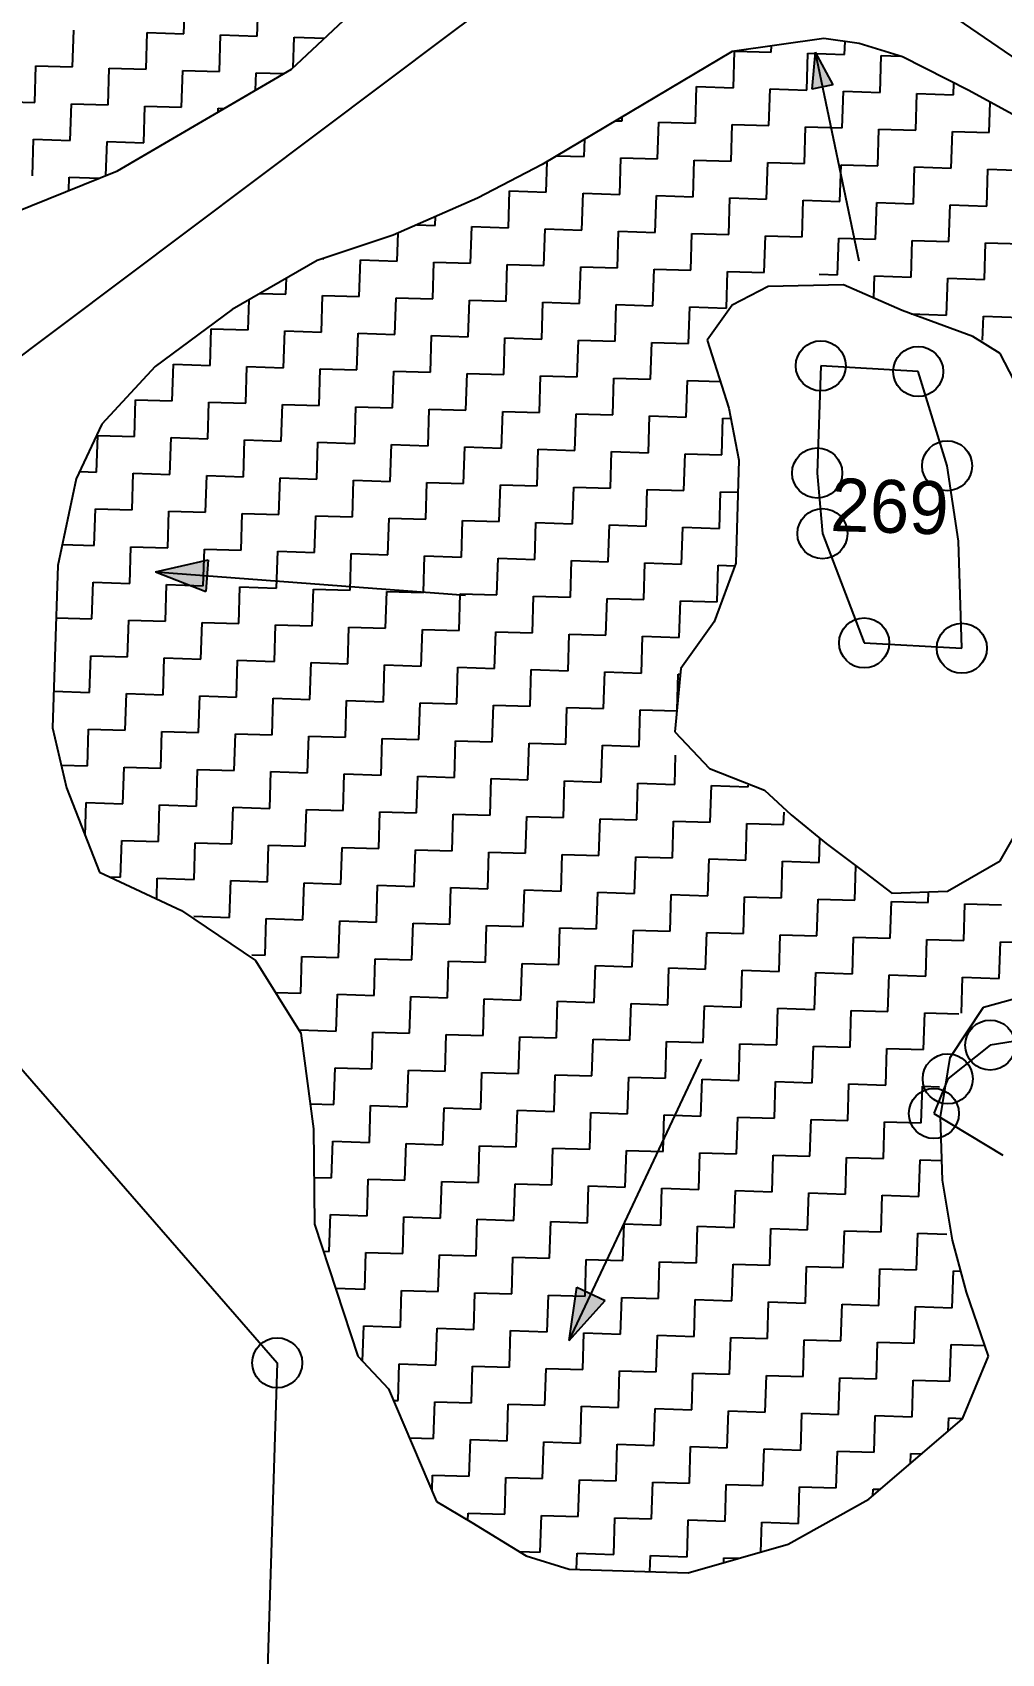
# Model space of a CAD drawing. Header units: metres. Extents: x 289133 to 292218, y 2093453 to 2100632.
# Drawn here: x 290678.2 to 290852.8, y 2096163.6 to 2096455.6 of the extents above; entities that cross this region are included whole.
import ezdxf
from ezdxf.enums import TextEntityAlignment as Align

# ---------------------------------------------------------------- set-up
doc = ezdxf.new("R2010")
doc.units = ezdxf.units.M
doc.header["$MEASUREMENT"] = 0
for name, color, linetype in [('POLY_HATCH', 12, 'Continuous'), ('POLY_PARCEL', 6, 'Continuous'), ('TEXT_PARCEL', 7, 'Continuous')]:
    doc.layers.add(name, color=color, linetype=linetype)
doc.styles.add('TEXT_MAP', font='', dxfattribs={"height": 1.8})
doc.styles.get('TEXT_MAP').set_extended_font_data('Kruti Dev 050')

msp = doc.modelspace()

# ---------------------------------------------------------------- hatches: boundary and pattern name
h = msp.add_hatch(color=256)
h.paths.add_polyline_path([(290820.53, 2096445.81), (290822.43, 2096446.21), (290819.23, 2096452.04)])
h.paths.add_polyline_path([(290819.23, 2096452.04), (290818.62, 2096445.41), (290820.53, 2096445.81)])
h = msp.add_hatch(color=256)
h.paths.add_polyline_path([(290709.62, 2096357.78), (290709.84, 2096360.62), (290700.34, 2096358.48)])
h.paths.add_polyline_path([(290700.34, 2096358.48), (290709.41, 2096354.94), (290709.62, 2096357.78)])
h = msp.add_hatch(color=256)
h.paths.add_polyline_path([(290778.82, 2096228.4), (290776.25, 2096229.61), (290774.86, 2096219.98)])
h.paths.add_polyline_path([(290774.86, 2096219.98), (290781.4, 2096227.18), (290778.82, 2096228.4)])

# ---------------------------------------------------------------- linework, layer by layer
for points in [[(290819.23, 2096452.04), (290818.62, 2096445.41)], [(290819.23, 2096452.04), (290827.06, 2096414.51)], [(290819.23, 2096452.04), (290822.43, 2096446.21)], [(290822.43, 2096446.21), (290818.62, 2096445.41)], [(290700.34, 2096358.48), (290709.84, 2096360.62)], [(290709.84, 2096360.62), (290709.41, 2096354.94)], [(290700.34, 2096358.48), (290756.23, 2096354.24)], [(290700.34, 2096358.48), (290709.41, 2096354.94)], [(290774.86, 2096219.98), (290798.76, 2096270.68)], [(290774.86, 2096219.98), (290776.25, 2096229.61)], [(290776.25, 2096229.61), (290781.4, 2096227.18)], [(290774.86, 2096219.98), (290781.4, 2096227.18)]]:
    msp.add_lwpolyline(points)
for centre in [(290820.23, 2096395.57), (290837.79, 2096394.55), (290819.58, 2096376.26), (290843, 2096377.57), (290820.53, 2096365.34), (290828.05, 2096345.65), (290845.65, 2096344.69), (290850.76, 2096273.21), (290843.1, 2096267.13), (290840.61, 2096260.89), (290722.28, 2096215.97)]:
    msp.add_circle(centre, 4.51)
at = {"layer": 'POLY_HATCH'}
for p, q in [((290724.82, 2096448.98), (290750.59, 2096473.17)), ((290820.75, 2096454.53), (290804.24, 2096452.19)), ((290827.15, 2096453.61), (290820.75, 2096454.53)), ((290834.93, 2096451.23), (290827.15, 2096453.61)), ((290804.24, 2096452.19), (290770.01, 2096431.84)), ((290846.89, 2096445.14), (290834.93, 2096451.23)), ((290693.52, 2096430.68), (290724.82, 2096448.98)), ((290856.73, 2096439.83), (290846.89, 2096445.14)), ((290670.36, 2096421.4), (290693.52, 2096430.68)), ((290770.01, 2096431.84), (290758.39, 2096425.78)), ((290758.39, 2096425.78), (290743.17, 2096419.11)), ((290743.17, 2096419.11), (290729.45, 2096414.54)), ((290729.45, 2096414.54), (290714.17, 2096405.74)), ((290810.77, 2096409.84), (290804.23, 2096406.48)), ((290824.35, 2096410.13), (290810.77, 2096409.84)), ((290834.92, 2096405.51), (290824.35, 2096410.13)), ((290804.23, 2096406.48), (290799.74, 2096400.19)), ((290714.17, 2096405.74), (290700.27, 2096395.46)), ((290847.64, 2096400.83), (290834.92, 2096405.51)), ((290852.55, 2096397.81), (290847.64, 2096400.83)), ((290799.74, 2096400.19), (290803.64, 2096387.92)), ((290855.91, 2096391.28), (290852.55, 2096397.81)), ((290700.27, 2096395.46), (290690.66, 2096385.05)), ((290803.64, 2096387.92), (290805.49, 2096378.58)), ((290690.66, 2096385.05), (290686.06, 2096375.19)), ((290805.49, 2096378.58), (290804.91, 2096360.02)), ((290686.06, 2096375.19), (290682.71, 2096359.58)), ((290682.71, 2096359.58), (290682.19, 2096343.17)), ((290804.91, 2096360.02), (290801, 2096349.43)), ((290801, 2096349.43), (290795.02, 2096341.05)), ((290682.19, 2096343.17), (290681.79, 2096330.33)), ((290795.02, 2096341.05), (290793.95, 2096329.65)), ((290681.79, 2096330.33), (290684.31, 2096319.53)), ((290793.95, 2096329.65), (290800.17, 2096323.03)), ((290800.17, 2096323.03), (290810.06, 2096319.15)), ((290684.31, 2096319.53), (290690.26, 2096304.34)), ((290810.06, 2096319.15), (290814.92, 2096314.71)), ((290852.53, 2096306.38), (290859.33, 2096318.31)), ((290814.92, 2096314.71), (290821.19, 2096309.51)), ((290821.19, 2096309.51), (290828.17, 2096304.29)), ((290690.26, 2096304.34), (290705.05, 2096297.45)), ((290828.17, 2096304.29), (290833.05, 2096300.57)), ((290843.07, 2096300.96), (290852.53, 2096306.38)), ((290833.05, 2096300.57), (290843.07, 2096300.96)), ((290705.05, 2096297.45), (290718.34, 2096288.46)), ((290718.34, 2096288.46), (290726.5, 2096275.34)), ((290849.55, 2096280.05), (290858.92, 2096282.61)), ((290843.55, 2096270.95), (290849.55, 2096280.05)), ((290726.5, 2096275.34), (290728.82, 2096258.13)), ((290841.79, 2096260.29), (290843.55, 2096270.95)), ((290842.14, 2096248.85), (290841.79, 2096260.29)), ((290728.82, 2096258.13), (290729, 2096240.98)), ((290843.95, 2096238.08), (290842.14, 2096248.85)), ((290729, 2096240.98), (290736.82, 2096217.16)), ((290846.51, 2096228.71), (290843.95, 2096238.08)), ((290850.43, 2096217.16), (290846.51, 2096228.71)), ((290736.82, 2096217.16), (290742.35, 2096211.27)), ((290845.79, 2096205.87), (290850.43, 2096217.16)), ((290742.35, 2096211.27), (290751, 2096191)), ((290828.9, 2096191.41), (290845.79, 2096205.87)), ((290751, 2096191), (290757.32, 2096187.23)), ((290814.36, 2096183.29), (290828.9, 2096191.41)), ((290757.32, 2096187.23), (290767.13, 2096181.21)), ((290796.33, 2096178.14), (290814.36, 2096183.29)), ((290767.13, 2096181.21), (290774.91, 2096178.82)), ((290774.91, 2096178.82), (290796.33, 2096178.14))]:
    msp.add_line(p, q, dxfattribs=at)
at = {"layer": 'POLY_HATCH', "linetype": 'Continuous'}
for p, q in [((290705.45, 2096455.39), (290705.66, 2096462.01)), ((290718.68, 2096454.98), (290718.89, 2096461.59)), ((290685.4, 2096449.4), (290685.61, 2096456.02)), ((290698.63, 2096448.99), (290698.84, 2096455.6)), ((290698.84, 2096455.6), (290705.45, 2096455.39)), ((290711.86, 2096448.57), (290712.07, 2096455.19)), ((290712.07, 2096455.19), (290718.68, 2096454.98)), ((290725.12, 2096449.26), (290725.3, 2096454.77)), ((290725.3, 2096454.77), (290730.81, 2096454.6)), ((290811.29, 2096452.06), (290811.33, 2096453.2)), ((290824.52, 2096451.65), (290824.6, 2096453.98)), ((290804.47, 2096445.66), (290804.68, 2096452.25)), ((290804.78, 2096452.27), (290811.29, 2096452.06)), ((290817.7, 2096445.24), (290817.91, 2096451.86)), ((290817.91, 2096451.86), (290824.52, 2096451.65)), ((290830.93, 2096444.82), (290831.14, 2096451.44)), ((290831.14, 2096451.44), (290834.59, 2096451.33)), ((290678.57, 2096443), (290678.78, 2096449.61)), ((290678.78, 2096449.61), (290685.4, 2096449.4)), ((290691.8, 2096442.58), (290692.01, 2096449.2)), ((290692.01, 2096449.2), (290698.63, 2096448.99)), ((290705.03, 2096442.16), (290705.24, 2096448.78)), ((290705.24, 2096448.78), (290711.86, 2096448.57)), ((290718.37, 2096445.21), (290718.47, 2096448.36)), ((290718.47, 2096448.36), (290723.5, 2096448.2)), ((290797.65, 2096439.25), (290797.85, 2096445.87)), ((290797.85, 2096445.87), (290804.47, 2096445.66)), ((290810.88, 2096438.83), (290811.08, 2096445.45)), ((290811.08, 2096445.45), (290817.7, 2096445.24)), ((290824.11, 2096438.42), (290824.32, 2096445.03)), ((290824.32, 2096445.03), (290830.93, 2096444.82)), ((290837.34, 2096438), (290837.55, 2096444.62)), ((290837.55, 2096444.62), (290844.16, 2096444.41)), ((290844.16, 2096444.41), (290844.23, 2096446.49)), ((290671.96, 2096443.2), (290678.57, 2096443)), ((290684.98, 2096436.17), (290685.19, 2096442.79)), ((290685.19, 2096442.79), (290691.8, 2096442.58)), ((290698.21, 2096435.76), (290698.42, 2096442.37)), ((290698.42, 2096442.37), (290705.03, 2096442.16)), ((290711.63, 2096441.26), (290711.65, 2096441.96)), ((290711.65, 2096441.96), (290712.75, 2096441.92)), ((290850.57, 2096437.58), (290850.74, 2096443.06)), ((290783.24, 2096439.7), (290784.42, 2096439.67)), ((290784.42, 2096439.67), (290784.44, 2096440.42)), ((290790.82, 2096432.84), (290791.03, 2096439.46)), ((290791.03, 2096439.46), (290797.65, 2096439.25)), ((290804.05, 2096432.43), (290804.26, 2096439.04)), ((290804.26, 2096439.04), (290810.88, 2096438.83)), ((290817.28, 2096432.01), (290817.49, 2096438.63)), ((290817.49, 2096438.63), (290824.11, 2096438.42)), ((290678.16, 2096429.77), (290678.37, 2096436.38)), ((290678.37, 2096436.38), (290684.98, 2096436.17)), ((290691.4, 2096429.83), (290691.6, 2096435.96)), ((290691.6, 2096435.96), (290698.21, 2096435.76)), ((290777.59, 2096433.26), (290777.69, 2096436.41)), ((290830.51, 2096431.59), (290830.72, 2096438.21)), ((290830.72, 2096438.21), (290837.34, 2096438)), ((290843.74, 2096431.18), (290843.95, 2096437.79)), ((290843.95, 2096437.79), (290850.57, 2096437.58)), ((290772.66, 2096433.41), (290777.59, 2096433.26)), ((290784, 2096426.44), (290784.21, 2096433.05)), ((290784.21, 2096433.05), (290790.82, 2096432.84)), ((290797.23, 2096426.02), (290797.44, 2096432.63)), ((290797.44, 2096432.63), (290804.05, 2096432.43)), ((290684.7, 2096427.14), (290684.77, 2096429.56)), ((290684.77, 2096429.56), (290690.3, 2096429.38)), ((290770.77, 2096426.85), (290770.94, 2096432.39)), ((290810.46, 2096425.6), (290810.67, 2096432.22)), ((290810.67, 2096432.22), (290817.28, 2096432.01)), ((290823.69, 2096425.19), (290823.9, 2096431.8)), ((290823.9, 2096431.8), (290830.51, 2096431.59)), ((290836.92, 2096424.77), (290837.13, 2096431.39)), ((290837.13, 2096431.39), (290843.74, 2096431.18)), ((290850.15, 2096424.35), (290850.36, 2096430.97)), ((290850.36, 2096430.97), (290856.97, 2096430.76)), ((290763.95, 2096420.45), (290764.15, 2096427.06)), ((290764.15, 2096427.06), (290770.77, 2096426.85)), ((290777.18, 2096420.03), (290777.38, 2096426.64)), ((290777.38, 2096426.64), (290784, 2096426.44)), ((290790.41, 2096419.61), (290790.62, 2096426.23)), ((290790.62, 2096426.23), (290797.23, 2096426.02)), ((290803.64, 2096419.2), (290803.85, 2096425.81)), ((290803.85, 2096425.81), (290810.46, 2096425.6)), ((290816.87, 2096418.78), (290817.08, 2096425.4)), ((290817.08, 2096425.4), (290823.69, 2096425.19)), ((290830.1, 2096418.36), (290830.31, 2096424.98)), ((290830.31, 2096424.98), (290836.92, 2096424.77)), ((290843.33, 2096417.95), (290843.54, 2096424.56)), ((290843.54, 2096424.56), (290850.15, 2096424.35)), ((290747.41, 2096420.97), (290750.72, 2096420.86)), ((290750.72, 2096420.86), (290750.77, 2096422.44)), ((290743.89, 2096414.45), (290744.05, 2096419.5)), ((290757.12, 2096414.04), (290757.33, 2096420.65)), ((290757.33, 2096420.65), (290763.95, 2096420.45)), ((290770.35, 2096413.62), (290770.56, 2096420.24)), ((290770.56, 2096420.24), (290777.18, 2096420.03)), ((290783.58, 2096413.21), (290783.79, 2096419.82)), ((290783.79, 2096419.82), (290790.41, 2096419.61)), ((290796.81, 2096412.79), (290797.02, 2096419.4)), ((290797.02, 2096419.4), (290803.64, 2096419.2)), ((290810.04, 2096412.37), (290810.25, 2096418.99)), ((290810.25, 2096418.99), (290816.87, 2096418.78)), ((290823.27, 2096411.96), (290823.48, 2096418.57)), ((290823.48, 2096418.57), (290830.1, 2096418.36)), ((290836.5, 2096411.54), (290836.71, 2096418.16)), ((290836.71, 2096418.16), (290843.33, 2096417.95)), ((290849.74, 2096411.12), (290849.94, 2096417.74)), ((290849.94, 2096417.74), (290856.56, 2096417.53)), ((290730.46, 2096414.88), (290730.66, 2096414.87)), ((290730.66, 2096414.87), (290730.66, 2096414.95)), ((290737.07, 2096408.05), (290737.28, 2096414.66)), ((290737.28, 2096414.66), (290743.89, 2096414.45)), ((290750.3, 2096407.63), (290750.51, 2096414.25)), ((290750.51, 2096414.25), (290757.12, 2096414.04)), ((290763.53, 2096407.21), (290763.74, 2096413.83)), ((290763.74, 2096413.83), (290770.35, 2096413.62)), ((290776.76, 2096406.8), (290776.97, 2096413.41)), ((290776.97, 2096413.41), (290783.58, 2096413.21)), ((290789.99, 2096406.38), (290790.2, 2096413)), ((290790.2, 2096413), (290796.81, 2096412.79)), ((290803.22, 2096405.97), (290803.43, 2096412.58)), ((290803.43, 2096412.58), (290810.04, 2096412.37)), ((290819.93, 2096412.06), (290823.27, 2096411.96)), ((290723.84, 2096408.46), (290723.93, 2096411.36)), ((290829.76, 2096407.76), (290829.89, 2096411.75)), ((290829.89, 2096411.75), (290836.5, 2096411.54)), ((290842.91, 2096404.72), (290843.12, 2096411.33)), ((290843.12, 2096411.33), (290849.74, 2096411.12)), ((290717.02, 2096402.06), (290717.19, 2096407.48)), ((290719.16, 2096408.61), (290723.84, 2096408.46)), ((290730.25, 2096401.64), (290730.45, 2096408.26)), ((290730.45, 2096408.26), (290737.07, 2096408.05)), ((290743.48, 2096401.22), (290743.68, 2096407.84)), ((290743.68, 2096407.84), (290750.3, 2096407.63)), ((290756.71, 2096400.81), (290756.91, 2096407.42)), ((290756.91, 2096407.42), (290763.53, 2096407.21)), ((290769.94, 2096400.39), (290770.15, 2096407.01)), ((290770.15, 2096407.01), (290776.76, 2096406.8)), ((290783.17, 2096399.98), (290783.38, 2096406.59)), ((290783.38, 2096406.59), (290789.99, 2096406.38)), ((290796.4, 2096399.56), (290796.61, 2096406.17)), ((290796.61, 2096406.17), (290803.22, 2096405.97)), ((290836.53, 2096404.92), (290842.91, 2096404.72)), ((290849.39, 2096400.18), (290849.53, 2096404.51)), ((290849.53, 2096404.51), (290856.14, 2096404.3)), ((290710.19, 2096395.65), (290710.4, 2096402.26)), ((290710.4, 2096402.26), (290717.02, 2096402.06)), ((290723.42, 2096395.23), (290723.63, 2096401.85)), ((290723.63, 2096401.85), (290730.25, 2096401.64)), ((290736.65, 2096394.82), (290736.86, 2096401.43)), ((290736.86, 2096401.43), (290743.48, 2096401.22)), ((290749.88, 2096394.4), (290750.09, 2096401.02)), ((290750.09, 2096401.02), (290756.71, 2096400.81)), ((290763.11, 2096393.98), (290763.32, 2096400.6)), ((290763.32, 2096400.6), (290769.94, 2096400.39)), ((290776.34, 2096393.57), (290776.55, 2096400.18)), ((290776.55, 2096400.18), (290783.17, 2096399.98)), ((290789.57, 2096393.15), (290789.78, 2096399.77)), ((290789.78, 2096399.77), (290796.4, 2096399.56)), ((290703.37, 2096389.24), (290703.58, 2096395.86)), ((290703.58, 2096395.86), (290710.19, 2096395.65)), ((290716.6, 2096388.83), (290716.81, 2096395.44)), ((290716.81, 2096395.44), (290723.42, 2096395.23)), ((290729.83, 2096388.41), (290730.04, 2096395.03)), ((290730.04, 2096395.03), (290736.65, 2096394.82)), ((290743.06, 2096387.99), (290743.27, 2096394.61)), ((290743.27, 2096394.61), (290749.88, 2096394.4)), ((290756.29, 2096387.58), (290756.5, 2096394.19)), ((290756.5, 2096394.19), (290763.11, 2096393.98)), ((290769.52, 2096387.16), (290769.73, 2096393.78)), ((290769.73, 2096393.78), (290776.34, 2096393.57)), ((290782.75, 2096386.74), (290782.96, 2096393.36)), ((290782.96, 2096393.36), (290789.57, 2096393.15)), ((290795.98, 2096386.33), (290796.19, 2096392.94)), ((290796.19, 2096392.94), (290802.11, 2096392.76)), ((290696.55, 2096382.84), (290696.75, 2096389.45)), ((290696.75, 2096389.45), (290703.37, 2096389.24)), ((290709.78, 2096382.42), (290709.98, 2096389.03)), ((290709.98, 2096389.03), (290716.6, 2096388.83)), ((290723.01, 2096382), (290723.21, 2096388.62)), ((290723.21, 2096388.62), (290729.83, 2096388.41)), ((290736.24, 2096381.59), (290736.45, 2096388.2)), ((290736.45, 2096388.2), (290743.06, 2096387.99)), ((290749.47, 2096381.17), (290749.68, 2096387.79)), ((290749.68, 2096387.79), (290756.29, 2096387.58)), ((290762.7, 2096380.75), (290762.91, 2096387.37)), ((290762.91, 2096387.37), (290769.52, 2096387.16)), ((290775.93, 2096380.34), (290776.14, 2096386.95)), ((290776.14, 2096386.95), (290782.75, 2096386.74)), ((290789.16, 2096379.92), (290789.37, 2096386.54)), ((290789.37, 2096386.54), (290795.98, 2096386.33)), ((290802.39, 2096379.51), (290802.6, 2096386.12)), ((290802.6, 2096386.12), (290804.01, 2096386.08)), ((290689.72, 2096376.43), (290689.93, 2096383.04)), ((290689.93, 2096383.04), (290696.55, 2096382.84)), ((290702.95, 2096376.01), (290703.16, 2096382.63)), ((290703.16, 2096382.63), (290709.78, 2096382.42)), ((290716.18, 2096375.6), (290716.39, 2096382.21)), ((290716.39, 2096382.21), (290723.01, 2096382)), ((290729.41, 2096375.18), (290729.62, 2096381.79)), ((290729.62, 2096381.79), (290736.24, 2096381.59)), ((290742.64, 2096374.76), (290742.85, 2096381.38)), ((290742.85, 2096381.38), (290749.47, 2096381.17)), ((290755.87, 2096374.35), (290756.08, 2096380.96)), ((290756.08, 2096380.96), (290762.7, 2096380.75)), ((290769.1, 2096373.93), (290769.31, 2096380.55)), ((290769.31, 2096380.55), (290775.93, 2096380.34)), ((290782.33, 2096373.51), (290782.54, 2096380.13)), ((290782.54, 2096380.13), (290789.16, 2096379.92)), ((290795.57, 2096373.1), (290795.77, 2096379.71)), ((290795.77, 2096379.71), (290802.39, 2096379.51)), ((290686.68, 2096376.52), (290689.72, 2096376.43)), ((290696.13, 2096369.61), (290696.34, 2096376.22)), ((290696.34, 2096376.22), (290702.95, 2096376.01)), ((290709.36, 2096369.19), (290709.57, 2096375.8)), ((290709.57, 2096375.8), (290716.18, 2096375.6)), ((290722.59, 2096368.77), (290722.8, 2096375.39)), ((290722.8, 2096375.39), (290729.41, 2096375.18)), ((290735.82, 2096368.36), (290736.03, 2096374.97)), ((290736.03, 2096374.97), (290742.64, 2096374.76)), ((290749.05, 2096367.94), (290749.26, 2096374.56)), ((290749.26, 2096374.56), (290755.87, 2096374.35)), ((290762.28, 2096367.52), (290762.49, 2096374.14)), ((290762.49, 2096374.14), (290769.1, 2096373.93)), ((290775.51, 2096367.11), (290775.72, 2096373.72)), ((290775.72, 2096373.72), (290782.33, 2096373.51)), ((290788.74, 2096366.69), (290788.95, 2096373.31)), ((290788.95, 2096373.31), (290795.57, 2096373.1)), ((290801.97, 2096366.28), (290802.18, 2096372.89)), ((290802.18, 2096372.89), (290805.31, 2096372.79)), ((290689.31, 2096363.2), (290689.51, 2096369.81)), ((290689.51, 2096369.81), (290696.13, 2096369.61)), ((290702.54, 2096362.78), (290702.74, 2096369.4)), ((290702.74, 2096369.4), (290709.36, 2096369.19)), ((290715.77, 2096362.37), (290715.98, 2096368.98)), ((290715.98, 2096368.98), (290722.59, 2096368.77)), ((290729, 2096361.95), (290729.21, 2096368.56)), ((290729.21, 2096368.56), (290735.82, 2096368.36)), ((290742.23, 2096361.53), (290742.44, 2096368.15)), ((290742.44, 2096368.15), (290749.05, 2096367.94)), ((290755.46, 2096361.12), (290755.67, 2096367.73)), ((290755.67, 2096367.73), (290762.28, 2096367.52)), ((290768.69, 2096360.7), (290768.9, 2096367.32)), ((290768.9, 2096367.32), (290775.51, 2096367.11)), ((290781.92, 2096360.28), (290782.13, 2096366.9)), ((290782.13, 2096366.9), (290788.74, 2096366.69)), ((290795.15, 2096359.87), (290795.36, 2096366.48)), ((290795.36, 2096366.48), (290801.97, 2096366.28)), ((290683.52, 2096363.38), (290689.31, 2096363.2)), ((290695.71, 2096356.37), (290695.92, 2096362.99)), ((290695.92, 2096362.99), (290702.54, 2096362.78)), ((290708.94, 2096355.96), (290709.15, 2096362.57)), ((290709.15, 2096362.57), (290715.77, 2096362.37)), ((290722.17, 2096355.54), (290722.38, 2096362.16)), ((290722.38, 2096362.16), (290729, 2096361.95)), ((290735.4, 2096355.13), (290735.61, 2096361.74)), ((290735.61, 2096361.74), (290742.23, 2096361.53)), ((290748.63, 2096354.71), (290748.84, 2096361.32)), ((290748.84, 2096361.32), (290755.46, 2096361.12)), ((290761.87, 2096354.29), (290762.07, 2096360.91)), ((290762.07, 2096360.91), (290768.69, 2096360.7)), ((290775.1, 2096353.88), (290775.3, 2096360.49)), ((290775.3, 2096360.49), (290781.92, 2096360.28)), ((290788.33, 2096353.46), (290788.53, 2096360.08)), ((290788.53, 2096360.08), (290795.15, 2096359.87)), ((290801.56, 2096353.04), (290801.76, 2096359.66)), ((290801.76, 2096359.66), (290804.74, 2096359.57)), ((290688.89, 2096349.97), (290689.1, 2096356.58)), ((290689.1, 2096356.58), (290695.71, 2096356.37)), ((290702.12, 2096349.55), (290702.33, 2096356.17)), ((290702.33, 2096356.17), (290708.94, 2096355.96)), ((290715.35, 2096349.14), (290715.56, 2096355.75)), ((290715.56, 2096355.75), (290722.17, 2096355.54)), ((290728.58, 2096348.72), (290728.79, 2096355.33)), ((290728.79, 2096355.33), (290735.4, 2096355.13)), ((290741.81, 2096348.3), (290742.02, 2096354.92)), ((290742.02, 2096354.92), (290748.63, 2096354.71)), ((290755.04, 2096347.89), (290755.25, 2096354.5)), ((290755.25, 2096354.5), (290761.87, 2096354.29)), ((290768.27, 2096347.47), (290768.48, 2096354.09)), ((290768.48, 2096354.09), (290775.1, 2096353.88)), ((290781.5, 2096347.05), (290781.71, 2096353.67)), ((290781.71, 2096353.67), (290788.33, 2096353.46)), ((290794.73, 2096346.64), (290794.94, 2096353.25)), ((290794.94, 2096353.25), (290801.56, 2096353.04)), ((290682.41, 2096350.17), (290688.89, 2096349.97)), ((290695.3, 2096343.14), (290695.51, 2096349.76)), ((290695.51, 2096349.76), (290702.12, 2096349.55)), ((290708.53, 2096342.73), (290708.74, 2096349.34)), ((290708.74, 2096349.34), (290715.35, 2096349.14)), ((290721.76, 2096342.31), (290721.97, 2096348.93)), ((290721.97, 2096348.93), (290728.58, 2096348.72)), ((290734.99, 2096341.9), (290735.2, 2096348.51)), ((290735.2, 2096348.51), (290741.81, 2096348.3)), ((290748.22, 2096341.48), (290748.43, 2096348.09)), ((290748.43, 2096348.09), (290755.04, 2096347.89)), ((290761.45, 2096341.06), (290761.66, 2096347.68)), ((290761.66, 2096347.68), (290768.27, 2096347.47)), ((290774.68, 2096340.65), (290774.89, 2096347.26)), ((290774.89, 2096347.26), (290781.5, 2096347.05)), ((290787.91, 2096340.23), (290788.12, 2096346.85)), ((290788.12, 2096346.85), (290794.73, 2096346.64)), ((290688.47, 2096336.74), (290688.68, 2096343.35)), ((290688.68, 2096343.35), (290695.3, 2096343.14)), ((290701.7, 2096336.32), (290701.91, 2096342.94)), ((290701.91, 2096342.94), (290708.53, 2096342.73)), ((290714.93, 2096335.91), (290715.14, 2096342.52)), ((290715.14, 2096342.52), (290721.76, 2096342.31)), ((290728.16, 2096335.49), (290728.37, 2096342.1)), ((290728.37, 2096342.1), (290734.99, 2096341.9)), ((290741.4, 2096335.07), (290741.6, 2096341.69)), ((290741.6, 2096341.69), (290748.22, 2096341.48)), ((290754.63, 2096334.66), (290754.83, 2096341.27)), ((290754.83, 2096341.27), (290761.45, 2096341.06)), ((290767.86, 2096334.24), (290768.06, 2096340.86)), ((290768.06, 2096340.86), (290774.68, 2096340.65)), ((290781.09, 2096333.82), (290781.29, 2096340.44)), ((290781.29, 2096340.44), (290787.91, 2096340.23)), ((290794.32, 2096333.59), (290794.52, 2096340.02)), ((290794.52, 2096340.02), (290794.93, 2096340.01)), ((290682, 2096336.94), (290688.47, 2096336.74)), ((290694.88, 2096329.91), (290695.09, 2096336.53)), ((290695.09, 2096336.53), (290701.7, 2096336.32)), ((290708.11, 2096329.5), (290708.32, 2096336.11)), ((290708.32, 2096336.11), (290714.93, 2096335.91)), ((290721.34, 2096329.08), (290721.55, 2096335.7)), ((290721.55, 2096335.7), (290728.16, 2096335.49)), ((290734.57, 2096328.67), (290734.78, 2096335.28)), ((290734.78, 2096335.28), (290741.4, 2096335.07)), ((290747.8, 2096328.25), (290748.01, 2096334.86)), ((290748.01, 2096334.86), (290754.63, 2096334.66)), ((290761.03, 2096327.83), (290761.24, 2096334.45)), ((290761.24, 2096334.45), (290767.86, 2096334.24)), ((290774.26, 2096327.42), (290774.47, 2096334.03)), ((290774.47, 2096334.03), (290781.09, 2096333.82)), ((290787.49, 2096327), (290787.7, 2096333.62)), ((290787.7, 2096333.62), (290794.3, 2096333.41)), ((290688.06, 2096323.51), (290688.27, 2096330.12)), ((290688.27, 2096330.12), (290694.88, 2096329.91)), ((290701.29, 2096323.09), (290701.5, 2096329.71)), ((290701.5, 2096329.71), (290708.11, 2096329.5)), ((290714.52, 2096322.67), (290714.73, 2096329.29)), ((290714.73, 2096329.29), (290721.34, 2096329.08)), ((290727.75, 2096322.26), (290727.96, 2096328.87)), ((290727.96, 2096328.87), (290734.57, 2096328.67)), ((290740.98, 2096321.84), (290741.19, 2096328.46)), ((290741.19, 2096328.46), (290747.8, 2096328.25)), ((290754.21, 2096321.43), (290754.42, 2096328.04)), ((290754.42, 2096328.04), (290761.03, 2096327.83)), ((290767.44, 2096321.01), (290767.65, 2096327.62)), ((290767.65, 2096327.62), (290774.26, 2096327.42)), ((290780.67, 2096320.59), (290780.88, 2096327.21)), ((290780.88, 2096327.21), (290787.49, 2096327)), ((290793.9, 2096320.18), (290794.07, 2096325.43)), ((290683.34, 2096323.66), (290688.06, 2096323.51)), ((290694.46, 2096316.68), (290694.67, 2096323.3)), ((290694.67, 2096323.3), (290701.29, 2096323.09)), ((290707.7, 2096316.27), (290707.9, 2096322.88)), ((290707.9, 2096322.88), (290714.52, 2096322.67)), ((290720.93, 2096315.85), (290721.13, 2096322.47)), ((290721.13, 2096322.47), (290727.75, 2096322.26)), ((290734.16, 2096315.44), (290734.36, 2096322.05)), ((290734.36, 2096322.05), (290740.98, 2096321.84)), ((290747.39, 2096315.02), (290747.59, 2096321.63)), ((290747.59, 2096321.63), (290754.21, 2096321.43)), ((290760.62, 2096314.6), (290760.82, 2096321.22)), ((290760.82, 2096321.22), (290767.44, 2096321.01)), ((290773.85, 2096314.19), (290774.05, 2096320.8)), ((290774.05, 2096320.8), (290780.67, 2096320.59)), ((290787.08, 2096313.77), (290787.29, 2096320.39)), ((290787.29, 2096320.39), (290793.9, 2096320.18)), ((290800.31, 2096313.35), (290800.52, 2096319.97)), ((290800.52, 2096319.97), (290807.13, 2096319.76)), ((290807.13, 2096319.76), (290807.14, 2096320.01)), ((290687.66, 2096310.97), (290687.85, 2096316.89)), ((290687.85, 2096316.89), (290694.46, 2096316.68)), ((290700.87, 2096309.86), (290701.08, 2096316.48)), ((290701.08, 2096316.48), (290707.7, 2096316.27)), ((290714.1, 2096309.44), (290714.31, 2096316.06)), ((290714.31, 2096316.06), (290720.93, 2096315.85)), ((290727.33, 2096309.03), (290727.54, 2096315.64)), ((290727.54, 2096315.64), (290734.16, 2096315.44)), ((290740.56, 2096308.61), (290740.77, 2096315.23)), ((290740.77, 2096315.23), (290747.39, 2096315.02)), ((290753.79, 2096308.2), (290754, 2096314.81)), ((290754, 2096314.81), (290760.62, 2096314.6)), ((290767.02, 2096307.78), (290767.23, 2096314.39)), ((290767.23, 2096314.39), (290773.85, 2096314.19)), ((290780.25, 2096307.36), (290780.46, 2096313.98)), ((290780.46, 2096313.98), (290787.08, 2096313.77)), ((290793.48, 2096306.95), (290793.69, 2096313.56)), ((290793.69, 2096313.56), (290800.31, 2096313.35)), ((290806.71, 2096306.53), (290806.92, 2096313.15)), ((290806.92, 2096313.15), (290813.54, 2096312.94)), ((290813.54, 2096312.94), (290813.61, 2096315.18)), ((290694.05, 2096303.45), (290694.26, 2096310.07)), ((290694.26, 2096310.07), (290700.87, 2096309.86)), ((290819.94, 2096306.11), (290820.08, 2096310.34)), ((290707.28, 2096303.04), (290707.49, 2096309.65)), ((290707.49, 2096309.65), (290714.1, 2096309.44)), ((290720.51, 2096302.62), (290720.72, 2096309.24)), ((290720.72, 2096309.24), (290727.33, 2096309.03)), ((290733.74, 2096302.2), (290733.95, 2096308.82)), ((290733.95, 2096308.82), (290740.56, 2096308.61)), ((290746.97, 2096301.79), (290747.18, 2096308.4)), ((290747.18, 2096308.4), (290753.79, 2096308.2)), ((290760.2, 2096301.37), (290760.41, 2096307.99)), ((290760.41, 2096307.99), (290767.02, 2096307.78)), ((290773.43, 2096300.96), (290773.64, 2096307.57)), ((290773.64, 2096307.57), (290780.25, 2096307.36)), ((290786.66, 2096300.54), (290786.87, 2096307.15)), ((290786.87, 2096307.15), (290793.48, 2096306.95)), ((290799.89, 2096300.12), (290800.1, 2096306.74)), ((290800.1, 2096306.74), (290806.71, 2096306.53)), ((290813.12, 2096299.71), (290813.33, 2096306.32)), ((290813.33, 2096306.32), (290819.94, 2096306.11)), ((290826.35, 2096299.29), (290826.55, 2096305.5)), ((290692.03, 2096303.52), (290694.05, 2096303.45)), ((290700.55, 2096299.55), (290700.66, 2096303.25)), ((290700.66, 2096303.25), (290707.28, 2096303.04)), ((290713.69, 2096296.21), (290713.89, 2096302.83)), ((290713.89, 2096302.83), (290720.51, 2096302.62)), ((290726.92, 2096295.8), (290727.12, 2096302.41)), ((290727.12, 2096302.41), (290733.74, 2096302.2)), ((290740.15, 2096295.38), (290740.35, 2096302)), ((290740.35, 2096302), (290746.97, 2096301.79)), ((290753.38, 2096294.97), (290753.58, 2096301.58)), ((290753.58, 2096301.58), (290760.2, 2096301.37)), ((290766.61, 2096294.55), (290766.82, 2096301.16)), ((290766.82, 2096301.16), (290773.43, 2096300.96)), ((290779.84, 2096294.13), (290780.05, 2096300.75)), ((290780.05, 2096300.75), (290786.66, 2096300.54)), ((290793.07, 2096293.72), (290793.28, 2096300.33)), ((290793.28, 2096300.33), (290799.89, 2096300.12)), ((290806.3, 2096293.3), (290806.51, 2096299.92)), ((290806.51, 2096299.92), (290813.12, 2096299.71)), ((290819.53, 2096292.88), (290819.74, 2096299.5)), ((290819.74, 2096299.5), (290826.35, 2096299.29)), ((290832.76, 2096292.47), (290832.97, 2096299.08)), ((290832.97, 2096299.08), (290839.58, 2096298.87)), ((290839.58, 2096298.87), (290839.64, 2096300.83)), ((290845.99, 2096292.05), (290846.2, 2096298.67)), ((290846.2, 2096298.67), (290852.81, 2096298.46)), ((290707.26, 2096296.42), (290713.69, 2096296.21)), ((290720.09, 2096289.39), (290720.3, 2096296.01)), ((290720.3, 2096296.01), (290726.92, 2096295.8)), ((290733.32, 2096288.97), (290733.53, 2096295.59)), ((290733.53, 2096295.59), (290740.15, 2096295.38)), ((290746.55, 2096288.56), (290746.76, 2096295.17)), ((290746.76, 2096295.17), (290753.38, 2096294.97)), ((290759.78, 2096288.14), (290759.99, 2096294.76)), ((290759.99, 2096294.76), (290766.61, 2096294.55)), ((290773.01, 2096287.73), (290773.22, 2096294.34)), ((290773.22, 2096294.34), (290779.84, 2096294.13)), ((290786.24, 2096287.31), (290786.45, 2096293.92)), ((290786.45, 2096293.92), (290793.07, 2096293.72)), ((290799.47, 2096286.89), (290799.68, 2096293.51)), ((290799.68, 2096293.51), (290806.3, 2096293.3)), ((290812.7, 2096286.48), (290812.91, 2096293.09)), ((290812.91, 2096293.09), (290819.53, 2096292.88)), ((290825.94, 2096286.06), (290826.14, 2096292.68)), ((290826.14, 2096292.68), (290832.76, 2096292.47)), ((290717.72, 2096289.47), (290720.09, 2096289.39)), ((290839.17, 2096285.64), (290839.37, 2096292.26)), ((290839.37, 2096292.26), (290845.99, 2096292.05)), ((290852.4, 2096285.23), (290852.6, 2096291.84)), ((290852.6, 2096291.84), (290859.22, 2096291.64)), ((290726.5, 2096282.57), (290726.71, 2096289.18)), ((290726.71, 2096289.18), (290733.32, 2096288.97)), ((290739.73, 2096282.15), (290739.94, 2096288.77)), ((290739.94, 2096288.77), (290746.55, 2096288.56)), ((290752.96, 2096281.74), (290753.17, 2096288.35)), ((290753.17, 2096288.35), (290759.78, 2096288.14)), ((290766.19, 2096281.32), (290766.4, 2096287.93)), ((290766.4, 2096287.93), (290773.01, 2096287.73)), ((290779.42, 2096280.9), (290779.63, 2096287.52)), ((290779.63, 2096287.52), (290786.24, 2096287.31)), ((290792.65, 2096280.49), (290792.86, 2096287.1)), ((290792.86, 2096287.1), (290799.47, 2096286.89)), ((290805.88, 2096280.07), (290806.09, 2096286.69)), ((290806.09, 2096286.69), (290812.7, 2096286.48)), ((290819.11, 2096279.65), (290819.32, 2096286.27)), ((290819.32, 2096286.27), (290825.94, 2096286.06)), ((290832.34, 2096279.24), (290832.55, 2096285.85)), ((290832.55, 2096285.85), (290839.17, 2096285.64)), ((290845.58, 2096278.96), (290845.78, 2096285.44)), ((290845.78, 2096285.44), (290852.4, 2096285.23)), ((290721.92, 2096282.71), (290726.5, 2096282.57)), ((290732.91, 2096275.74), (290733.12, 2096282.36)), ((290733.12, 2096282.36), (290739.73, 2096282.15)), ((290746.14, 2096275.33), (290746.35, 2096281.94)), ((290746.35, 2096281.94), (290752.96, 2096281.74)), ((290759.37, 2096274.91), (290759.58, 2096281.53)), ((290759.58, 2096281.53), (290766.19, 2096281.32)), ((290772.6, 2096274.5), (290772.81, 2096281.11)), ((290772.81, 2096281.11), (290779.42, 2096280.9)), ((290785.83, 2096274.08), (290786.04, 2096280.69)), ((290786.04, 2096280.69), (290792.65, 2096280.49)), ((290799.06, 2096273.66), (290799.27, 2096280.28)), ((290799.27, 2096280.28), (290805.88, 2096280.07)), ((290812.29, 2096273.25), (290812.5, 2096279.86)), ((290812.5, 2096279.86), (290819.11, 2096279.65)), ((290825.52, 2096272.83), (290825.73, 2096279.45)), ((290825.73, 2096279.45), (290832.34, 2096279.24)), ((290838.75, 2096272.41), (290838.96, 2096279.03)), ((290838.96, 2096279.03), (290845.13, 2096278.84)), ((290726.28, 2096275.7), (290726.29, 2096275.95)), ((290726.29, 2096275.95), (290732.91, 2096275.74)), ((290739.31, 2096268.92), (290739.52, 2096275.54)), ((290739.52, 2096275.54), (290746.14, 2096275.33)), ((290752.54, 2096268.5), (290752.75, 2096275.12)), ((290752.75, 2096275.12), (290759.37, 2096274.91)), ((290765.77, 2096268.09), (290765.98, 2096274.7)), ((290765.98, 2096274.7), (290772.6, 2096274.5)), ((290779, 2096267.67), (290779.21, 2096274.29)), ((290779.21, 2096274.29), (290785.83, 2096274.08)), ((290792.24, 2096267.26), (290792.44, 2096273.87)), ((290792.44, 2096273.87), (290799.06, 2096273.66)), ((290805.47, 2096266.84), (290805.67, 2096273.45)), ((290805.67, 2096273.45), (290812.29, 2096273.25)), ((290818.7, 2096266.42), (290818.9, 2096273.04)), ((290818.9, 2096273.04), (290825.52, 2096272.83)), ((290831.93, 2096266.01), (290832.13, 2096272.62)), ((290832.13, 2096272.62), (290838.75, 2096272.41)), ((290732.49, 2096262.51), (290732.7, 2096269.13)), ((290732.7, 2096269.13), (290739.31, 2096268.92)), ((290745.72, 2096262.1), (290745.93, 2096268.71)), ((290745.93, 2096268.71), (290752.54, 2096268.5)), ((290758.95, 2096261.68), (290759.16, 2096268.3)), ((290759.16, 2096268.3), (290765.77, 2096268.09)), ((290772.18, 2096261.27), (290772.39, 2096267.88)), ((290772.39, 2096267.88), (290779, 2096267.67)), ((290785.41, 2096260.85), (290785.62, 2096267.46)), ((290785.62, 2096267.46), (290792.24, 2096267.26)), ((290798.64, 2096260.43), (290798.85, 2096267.05)), ((290798.85, 2096267.05), (290805.47, 2096266.84)), ((290811.87, 2096260.02), (290812.08, 2096266.63)), ((290812.08, 2096266.63), (290818.7, 2096266.42)), ((290825.1, 2096259.6), (290825.31, 2096266.22)), ((290825.31, 2096266.22), (290831.93, 2096266.01)), ((290838.33, 2096259.18), (290838.54, 2096265.8)), ((290838.54, 2096265.8), (290841.62, 2096265.7)), ((290728.21, 2096262.65), (290732.49, 2096262.51)), ((290738.9, 2096255.69), (290739.11, 2096262.31)), ((290739.11, 2096262.31), (290745.72, 2096262.1)), ((290752.13, 2096255.27), (290752.34, 2096261.89)), ((290752.34, 2096261.89), (290758.95, 2096261.68)), ((290765.36, 2096254.86), (290765.57, 2096261.47)), ((290765.57, 2096261.47), (290772.18, 2096261.27)), ((290778.59, 2096254.44), (290778.8, 2096261.06)), ((290778.8, 2096261.06), (290785.41, 2096260.85)), ((290791.82, 2096254.03), (290792.03, 2096260.64)), ((290792.03, 2096260.64), (290798.64, 2096260.43)), ((290805.05, 2096253.61), (290805.26, 2096260.22)), ((290805.26, 2096260.22), (290811.87, 2096260.02)), ((290818.28, 2096253.19), (290818.49, 2096259.81)), ((290818.49, 2096259.81), (290825.1, 2096259.6)), ((290831.51, 2096252.78), (290831.72, 2096259.39)), ((290831.72, 2096259.39), (290838.33, 2096259.18)), ((290732.07, 2096249.28), (290732.28, 2096255.9)), ((290732.28, 2096255.9), (290738.9, 2096255.69)), ((290745.3, 2096248.87), (290745.51, 2096255.48)), ((290745.51, 2096255.48), (290752.13, 2096255.27)), ((290758.53, 2096248.45), (290758.74, 2096255.07)), ((290758.74, 2096255.07), (290765.36, 2096254.86)), ((290771.77, 2096248.03), (290771.97, 2096254.65)), ((290771.97, 2096254.65), (290778.59, 2096254.44)), ((290785, 2096247.62), (290785.2, 2096254.23)), ((290785.2, 2096254.23), (290791.82, 2096254.03)), ((290798.23, 2096247.2), (290798.43, 2096253.82)), ((290798.43, 2096253.82), (290805.05, 2096253.61)), ((290811.46, 2096246.79), (290811.66, 2096253.4)), ((290811.66, 2096253.4), (290818.28, 2096253.19)), ((290824.69, 2096246.37), (290824.89, 2096252.98)), ((290824.89, 2096252.98), (290831.51, 2096252.78)), ((290837.92, 2096245.95), (290838.12, 2096252.57)), ((290838.12, 2096252.57), (290842.03, 2096252.45)), ((290728.91, 2096249.38), (290732.07, 2096249.28)), ((290738.48, 2096242.46), (290738.69, 2096249.08)), ((290738.69, 2096249.08), (290745.3, 2096248.87)), ((290751.71, 2096242.04), (290751.92, 2096248.66)), ((290751.92, 2096248.66), (290758.53, 2096248.45)), ((290764.94, 2096241.63), (290765.15, 2096248.24)), ((290765.15, 2096248.24), (290771.77, 2096248.03)), ((290778.17, 2096241.21), (290778.38, 2096247.83)), ((290778.38, 2096247.83), (290785, 2096247.62)), ((290791.4, 2096240.8), (290791.61, 2096247.41)), ((290791.61, 2096247.41), (290798.23, 2096247.2)), ((290804.63, 2096240.38), (290804.84, 2096246.99)), ((290804.84, 2096246.99), (290811.46, 2096246.79)), ((290817.86, 2096239.96), (290818.07, 2096246.58)), ((290818.07, 2096246.58), (290824.69, 2096246.37)), ((290831.09, 2096239.55), (290831.3, 2096246.16)), ((290831.3, 2096246.16), (290837.92, 2096245.95)), ((290731.66, 2096236.05), (290731.87, 2096242.67)), ((290731.87, 2096242.67), (290738.48, 2096242.46)), ((290744.89, 2096235.64), (290745.1, 2096242.25)), ((290745.1, 2096242.25), (290751.71, 2096242.04)), ((290758.12, 2096235.22), (290758.33, 2096241.84)), ((290758.33, 2096241.84), (290764.94, 2096241.63)), ((290771.35, 2096234.8), (290771.56, 2096241.42)), ((290771.56, 2096241.42), (290778.17, 2096241.21)), ((290784.58, 2096234.39), (290784.79, 2096241)), ((290784.79, 2096241), (290791.4, 2096240.8)), ((290797.81, 2096233.97), (290798.02, 2096240.59)), ((290798.02, 2096240.59), (290804.63, 2096240.38)), ((290811.04, 2096233.56), (290811.25, 2096240.17)), ((290811.25, 2096240.17), (290817.86, 2096239.96)), ((290824.27, 2096233.14), (290824.48, 2096239.75)), ((290824.48, 2096239.75), (290831.09, 2096239.55)), ((290837.5, 2096232.72), (290837.71, 2096239.34)), ((290837.71, 2096239.34), (290842.96, 2096239.17)), ((290730.6, 2096236.09), (290731.66, 2096236.05)), ((290738.07, 2096229.23), (290738.27, 2096235.85)), ((290738.27, 2096235.85), (290744.89, 2096235.64)), ((290751.3, 2096228.81), (290751.5, 2096235.43)), ((290751.5, 2096235.43), (290758.12, 2096235.22)), ((290764.53, 2096228.4), (290764.73, 2096235.01)), ((290764.73, 2096235.01), (290771.35, 2096234.8)), ((290777.76, 2096227.98), (290777.96, 2096234.6)), ((290777.96, 2096234.6), (290784.58, 2096234.39)), ((290790.99, 2096227.56), (290791.19, 2096234.18)), ((290791.19, 2096234.18), (290797.81, 2096233.97)), ((290804.22, 2096227.15), (290804.42, 2096233.76)), ((290804.42, 2096233.76), (290811.04, 2096233.56)), ((290817.45, 2096226.73), (290817.66, 2096233.35)), ((290817.66, 2096233.35), (290824.27, 2096233.14)), ((290830.68, 2096226.32), (290830.89, 2096232.93)), ((290830.89, 2096232.93), (290837.5, 2096232.72)), ((290843.91, 2096225.9), (290844.12, 2096232.52)), ((290844.12, 2096232.52), (290845.23, 2096232.48)), ((290732.8, 2096229.4), (290738.07, 2096229.23)), ((290744.47, 2096222.41), (290744.68, 2096229.02)), ((290744.68, 2096229.02), (290751.3, 2096228.81)), ((290757.7, 2096221.99), (290757.91, 2096228.61)), ((290757.91, 2096228.61), (290764.53, 2096228.4)), ((290770.93, 2096221.57), (290771.14, 2096228.19)), ((290771.14, 2096228.19), (290777.76, 2096227.98)), ((290784.16, 2096221.16), (290784.37, 2096227.77)), ((290784.37, 2096227.77), (290790.99, 2096227.56)), ((290797.39, 2096220.74), (290797.6, 2096227.36)), ((290797.6, 2096227.36), (290804.22, 2096227.15)), ((290810.62, 2096220.33), (290810.83, 2096226.94)), ((290810.83, 2096226.94), (290817.45, 2096226.73)), ((290823.85, 2096219.91), (290824.06, 2096226.52)), ((290824.06, 2096226.52), (290830.68, 2096226.32)), ((290837.08, 2096219.49), (290837.29, 2096226.11)), ((290837.29, 2096226.11), (290843.91, 2096225.9)), ((290737.66, 2096216.27), (290737.86, 2096222.61)), ((290737.86, 2096222.61), (290744.47, 2096222.41)), ((290750.88, 2096215.58), (290751.09, 2096222.2)), ((290751.09, 2096222.2), (290757.7, 2096221.99)), ((290764.11, 2096215.17), (290764.32, 2096221.78)), ((290764.32, 2096221.78), (290770.93, 2096221.57)), ((290777.34, 2096214.75), (290777.55, 2096221.37)), ((290777.55, 2096221.37), (290784.16, 2096221.16)), ((290790.57, 2096214.33), (290790.78, 2096220.95)), ((290790.78, 2096220.95), (290797.39, 2096220.74)), ((290803.8, 2096213.92), (290804.01, 2096220.53)), ((290804.01, 2096220.53), (290810.62, 2096220.33)), ((290817.03, 2096213.5), (290817.24, 2096220.12)), ((290817.24, 2096220.12), (290823.85, 2096219.91)), ((290830.26, 2096213.09), (290830.47, 2096219.7)), ((290830.47, 2096219.7), (290837.08, 2096219.49)), ((290843.49, 2096212.67), (290843.7, 2096219.28)), ((290843.7, 2096219.28), (290849.78, 2096219.09)), ((290744.06, 2096209.18), (290744.26, 2096215.79)), ((290744.26, 2096215.79), (290750.88, 2096215.58)), ((290757.29, 2096208.76), (290757.49, 2096215.38)), ((290757.49, 2096215.38), (290764.11, 2096215.17)), ((290770.52, 2096208.34), (290770.72, 2096214.96)), ((290770.72, 2096214.96), (290777.34, 2096214.75)), ((290783.75, 2096207.93), (290783.95, 2096214.54)), ((290783.95, 2096214.54), (290790.57, 2096214.33)), ((290796.98, 2096207.51), (290797.19, 2096214.13)), ((290797.19, 2096214.13), (290803.8, 2096213.92)), ((290810.21, 2096207.1), (290810.42, 2096213.71)), ((290810.42, 2096213.71), (290817.03, 2096213.5)), ((290823.44, 2096206.68), (290823.65, 2096213.29)), ((290823.65, 2096213.29), (290830.26, 2096213.09)), ((290836.67, 2096206.26), (290836.88, 2096212.88)), ((290836.88, 2096212.88), (290843.49, 2096212.67)), ((290743.23, 2096209.2), (290744.06, 2096209.18)), ((290750.46, 2096202.35), (290750.67, 2096208.97)), ((290750.67, 2096208.97), (290757.29, 2096208.76)), ((290763.69, 2096201.94), (290763.9, 2096208.55)), ((290763.9, 2096208.55), (290770.52, 2096208.34)), ((290776.92, 2096201.52), (290777.13, 2096208.14)), ((290777.13, 2096208.14), (290783.75, 2096207.93)), ((290790.15, 2096201.1), (290790.36, 2096207.72)), ((290790.36, 2096207.72), (290796.98, 2096207.51)), ((290803.38, 2096200.69), (290803.59, 2096207.3)), ((290803.59, 2096207.3), (290810.21, 2096207.1)), ((290816.61, 2096200.27), (290816.82, 2096206.89)), ((290816.82, 2096206.89), (290823.44, 2096206.68)), ((290829.84, 2096199.86), (290830.05, 2096206.47)), ((290830.05, 2096206.47), (290836.67, 2096206.26)), ((290843.21, 2096203.66), (290843.28, 2096206.05)), ((290843.28, 2096206.05), (290845.83, 2096205.97)), ((290746.1, 2096202.49), (290750.46, 2096202.35)), ((290756.87, 2096195.53), (290757.08, 2096202.15)), ((290757.08, 2096202.15), (290763.69, 2096201.94)), ((290770.1, 2096195.11), (290770.31, 2096201.73)), ((290770.31, 2096201.73), (290776.92, 2096201.52)), ((290783.33, 2096194.7), (290783.54, 2096201.31)), ((290783.54, 2096201.31), (290790.15, 2096201.1)), ((290796.56, 2096194.28), (290796.77, 2096200.9)), ((290796.77, 2096200.9), (290803.38, 2096200.69)), ((290809.79, 2096193.86), (290810, 2096200.48)), ((290810, 2096200.48), (290816.61, 2096200.27)), ((290823.02, 2096193.45), (290823.23, 2096200.06)), ((290823.23, 2096200.06), (290829.84, 2096199.86)), ((290836.4, 2096197.83), (290836.46, 2096199.65)), ((290836.46, 2096199.65), (290838.45, 2096199.58)), ((290750.17, 2096192.96), (290750.25, 2096195.74)), ((290750.25, 2096195.74), (290756.87, 2096195.53)), ((290763.28, 2096188.71), (290763.49, 2096195.32)), ((290763.49, 2096195.32), (290770.1, 2096195.11)), ((290776.51, 2096188.29), (290776.72, 2096194.91)), ((290776.72, 2096194.91), (290783.33, 2096194.7)), ((290789.74, 2096187.87), (290789.95, 2096194.49)), ((290789.95, 2096194.49), (290796.56, 2096194.28)), ((290802.97, 2096187.46), (290803.18, 2096194.07)), ((290803.18, 2096194.07), (290809.79, 2096193.86)), ((290816.2, 2096187.04), (290816.41, 2096193.66)), ((290816.41, 2096193.66), (290823.02, 2096193.45)), ((290829.6, 2096192), (290829.64, 2096193.24)), ((290829.64, 2096193.24), (290830.99, 2096193.2)), ((290756.62, 2096187.65), (290756.66, 2096188.91)), ((290756.66, 2096188.91), (290763.28, 2096188.71)), ((290769.68, 2096181.88), (290769.89, 2096188.5)), ((290769.89, 2096188.5), (290776.51, 2096188.29)), ((290782.91, 2096181.47), (290783.12, 2096188.08)), ((290783.12, 2096188.08), (290789.74, 2096187.87)), ((290796.14, 2096181.05), (290796.35, 2096187.67)), ((290796.35, 2096187.67), (290802.97, 2096187.46)), ((290809.41, 2096181.88), (290809.58, 2096187.25)), ((290809.58, 2096187.25), (290816.2, 2096187.04)), ((290765.83, 2096182), (290769.68, 2096181.88)), ((290776.21, 2096178.78), (290776.3, 2096181.68)), ((290776.3, 2096181.68), (290782.91, 2096181.47)), ((290789.44, 2096178.36), (290789.53, 2096181.26)), ((290789.53, 2096181.26), (290796.14, 2096181.05)), ((290802.73, 2096179.97), (290802.76, 2096180.84)), ((290802.76, 2096180.84), (290805.48, 2096180.76))]:
    msp.add_line(p, q, dxfattribs=at)
at = {"layer": 'POLY_PARCEL'}
for p, q in [((290753, 2096455.06), (290792.37, 2096484.5)), ((290870.76, 2096440.23), (290807.22, 2096484.07)), ((290653.7, 2096380.53), (290753, 2096455.06)), ((290820.23, 2096395.57), (290819.58, 2096376.26)), ((290837.79, 2096394.55), (290820.23, 2096395.57)), ((290843, 2096377.57), (290837.79, 2096394.55)), ((290845.03, 2096363.98), (290843, 2096377.57)), ((290819.58, 2096376.26), (290820.53, 2096365.34)), ((290820.53, 2096365.34), (290828.05, 2096345.65)), ((290845.65, 2096344.69), (290845.03, 2096363.98)), ((290828.05, 2096345.65), (290845.65, 2096344.69)), ((290658.04, 2096289.69), (290722.28, 2096215.97)), ((290867.94, 2096275.95), (290850.76, 2096273.21)), ((290850.76, 2096273.21), (290843.1, 2096267.13)), ((290843.1, 2096267.13), (290840.61, 2096260.89)), ((290840.61, 2096260.89), (290853.01, 2096253.41)), ((290722.28, 2096215.97), (290720.05, 2096145.21))]:
    msp.add_line(p, q, dxfattribs=at)

# ---------------------------------------------------------------- texts
at = {"layer": 'TEXT_PARCEL', "style": 'TEXT_MAP'}
msp.add_text('269', height=9.531, rotation=358.1979, dxfattribs=at).set_placement((290832.64, 2096370.26), align=Align.MIDDLE)

doc.saveas('drawing.dxf')
